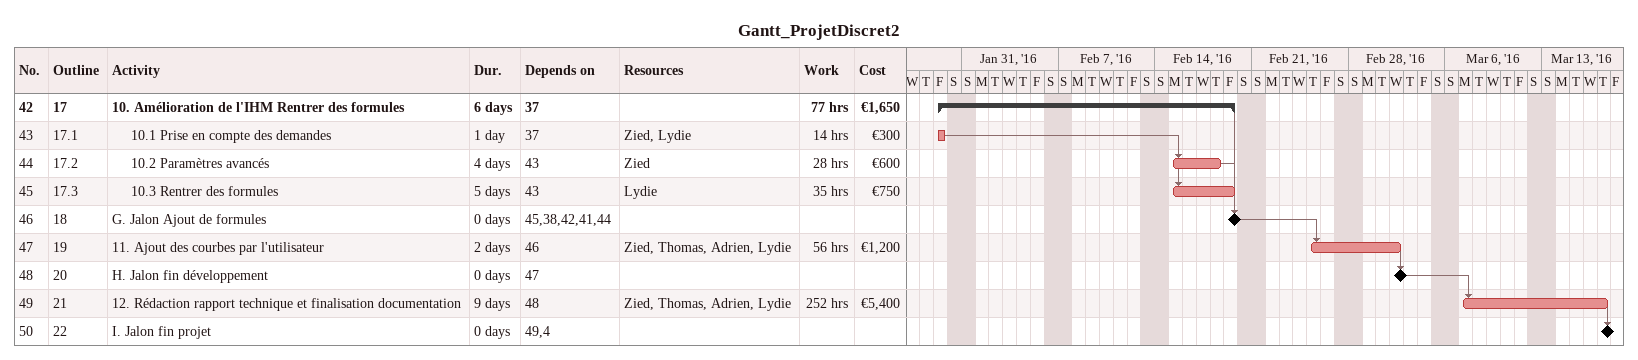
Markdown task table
Gantt_ProjetDiscret2

| ID | WBS | Task | Duration | Start | Finish | Predecessors | Resources | Work (h) | Cost (€) |
|---|---|---|---|---|---|---|---|---|---|
| 42 | 17 | **10. Amélioration de l'IHM Rentrer des formules** | 6d | 2016-01-29 | 2016-02-19 | 37 |  | 77 | 1650 |
| 43 | 17.1 | 10.1 Prise en compte des demandes | 1d | 2016-01-29 | 2016-01-29 | 37 | Zied, Lydie | 14 | 300 |
| 44 | 17.2 | 10.2 Paramètres avancés | 4d | 2016-02-15 | 2016-02-18 | 43 | Zied | 28 | 600 |
| 45 | 17.3 | 10.3 Rentrer des formules | 5d | 2016-02-15 | 2016-02-19 | 43 | Lydie | 35 | 750 |
| 46 | 18 | G. Jalon Ajout de formules | 0d | 2016-02-19 | 2016-02-19 | 45, 38, 42, 41, 44 |  |  |  |
| 47 | 19 | 11. Ajout des courbes par l'utilisateur | 2d | 2016-02-25 | 2016-03-02 | 46 | Zied, Thomas, Adrien, Lydie | 56 | 1200 |
| 48 | 20 | H. Jalon fin développement | 0d | 2016-03-02 | 2016-03-02 | 47 |  |  |  |
| 49 | 21 | 12. Rédaction rapport technique et finalisation documentation | 9d | 2016-03-07 | 2016-03-17 | 48 | Zied, Thomas, Adrien, Lydie | 252 | 5400 |
| 50 | 22 | I. Jalon fin projet | 0d | 2016-03-17 | 2016-03-17 | 49, 4 |  |  |  |
